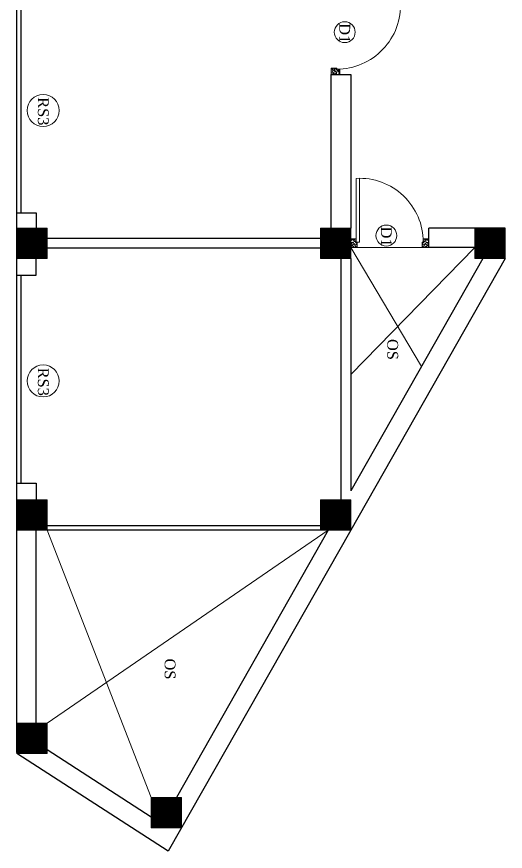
# Model space of a CAD drawing. Header units: inches. Extents: x 4069 to 291496, y -47643 to 12535.
# Drawn here: x 135880.7 to 136106.3, y -19146 to -18760.6 of the extents above; entities that cross this region are included whole.
import ezdxf

# ---------------------------------------------------------------- set-up
doc = ezdxf.new("R2010")
doc.units = ezdxf.units.IN
doc.header["$LTSCALE"] = 5
doc.header["$MEASUREMENT"] = 0
doc.layers.add('A-WALL', color=7, linetype='Continuous', lineweight=9)
doc.layers.add('DOOR', color=62, linetype='Continuous', lineweight=0)
doc.layers.add('TEXT', color=6, linetype='Continuous')
doc.layers.add('WALL', color=7, linetype='Continuous')
doc.styles.add('ordinary', font='times.ttf')

# ---------------------------------------------------------------- blocks, each defined once
blk = doc.blocks.new('A$C27B36B59')
at = {"layer": 'DOOR'}
for p, q in [((0, 4), (0, 0)), ((2.5, 4), (0, 4)), ((2.5, 2.5), (2.5, 4)), ((0, 0), (3, 0)), ((3, 2.5), (2.5, 2.5)), ((3, 0), (3, 2.5))]:
    blk.add_line(p, q, dxfattribs=at)
for centre, radius, start, end in [((-1.4, -0.54), 4.75, 22.1411, 72.838), ((1.34, 2.09), 1.64, 45.138, 144.8948), ((2.21, 0.3), 2.49, 83.3149, 152.658), ((0.13, 0.37), 2.05, 349.4875, 93.6805), ((1.96, -0.47), 2.01, 58.7447, 166.495), ((-0.06, 0.32), 1.13, 343.542, 86.947), ((2.08, -0.4), 1.17, 38.2816, 160.1519)]:
    blk.add_arc(centre, radius, start, end, dxfattribs=at)
blk = doc.blocks.new('D2')
at = {"layer": 'DOOR'}
for p, q in [((74473.95, 24047.59), (74473.95, 24018.09)), ((74473.95, 24047.59), (74475.45, 24047.59)), ((74475.45, 24047.59), (74475.45, 24018.13))]:
    blk.add_line(p, q, dxfattribs=at)
blk.add_arc((74473.95, 24047.59), 29.5, 180, 272.9146, dxfattribs=at)
at = {"layer": 'DOOR', "xscale": -1, "rotation": 180}
blk.add_blockref('A$C27B36B59', (74441.95, 24050.09), dxfattribs=at)
at = {"layer": 'DOOR', "rotation": 180}
blk.add_blockref('A$C27B36B59', (74477.95, 24050.09), dxfattribs=at)

msp = doc.modelspace()

# ---------------------------------------------------------------- hatches: boundary and pattern name
at = {"layer": 'A-WALL', "ltscale": 5}
h = msp.add_hatch(dxfattribs=at)
h.set_pattern_fill('ANSI31', color=256, angle=270)
h.set_pattern_definition([(315, (134390.9387, 5673.46195), (0.08838834765, 0.08838834765), [])])
h.paths.add_polyline_path([(135894.65985, -18858.23718), (135880.65985, -18858.23718), (135880.65985, -18872.23718), (135894.65985, -18872.23718)])
h = msp.add_hatch(dxfattribs=at)
h.set_pattern_fill('ANSI31', color=256, angle=270)
h.set_pattern_definition([(315, (134382.22104, 5563.84084), (0.08838834765, 0.08838834765), [])])
h.paths.add_polyline_path([(136020.94218, -18858.23718), (136020.94218, -18872.23718), (136034.94218, -18872.23718), (136034.94218, -18858.23718)])
h = msp.add_hatch(dxfattribs=at)
h.set_pattern_fill('ANSI31', color=256, angle=270)
h.set_pattern_definition([(315, (134453.60443, 5563.84084), (0.08838834765, 0.08838834765), [])])
h.paths.add_polyline_path([(136092.32557, -18858.23718), (136092.32557, -18872.23718), (136106.32557, -18872.23718), (136106.32557, -18858.23718)])
h = msp.add_hatch(dxfattribs=at)
h.set_pattern_fill('ANSI31', color=256, angle=270)
h.set_pattern_definition([(315, (134390.9387, 5547.89516), (0.08838834765, 0.08838834765), [])])
h.paths.add_polyline_path([(135894.65985, -18983.80397), (135880.65985, -18983.80397), (135880.65985, -18997.80397), (135894.65985, -18997.80397)])
h = msp.add_hatch(dxfattribs=at)
h.set_pattern_fill('ANSI31', color=256, angle=270)
h.set_pattern_definition([(315, (134382.22104, 5547.89516), (0.08838834765, 0.08838834765), [])])
h.paths.add_polyline_path([(136020.94218, -18997.80397), (136034.94218, -18997.80397), (136034.94218, -18983.80397), (136020.94218, -18983.80397)])
h = msp.add_hatch(dxfattribs=at)
h.set_pattern_fill('ANSI31', color=256, angle=270)
h.set_pattern_definition([(315, (134390.9387, 5444.88589), (0.08838834765, 0.08838834765), [])])
h.paths.add_polyline_path([(135894.65985, -19086.81324), (135880.65985, -19086.81324), (135880.65985, -19100.81324), (135894.65985, -19100.81324)])
h = msp.add_hatch(dxfattribs=at)
h.set_pattern_fill('ANSI31', color=256, angle=270)
h.set_pattern_definition([(315, (134453.11818, 5410.50852), (0.08838834765, 0.08838834765), [])])
h.paths.add_polyline_path([(135956.83932, -19121.19062), (135942.83932, -19121.19062), (135942.83932, -19135.19062), (135956.83932, -19135.19062)])

# ---------------------------------------------------------------- linework, layer by layer
at = {"layer": 'A-WALL', "lineweight": 30}
for p, q in [((135880.65985, -19100.49015), (135880.65985, -18733.69453)), ((135882.65985, -18851.13175), (135882.65985, -18755.13175)), ((136025.94218, -18858.23718), (136025.94218, -18787.35092)), ((136025.94218, -18787.35092), (136034.94218, -18787.35092)), ((136034.94218, -18787.35092), (136034.94218, -18858.23718)), ((135880.65985, -18851.13175), (135889.65985, -18851.13175)), ((135889.65985, -18851.13175), (135889.65985, -18858.23718)), ((136106.32557, -18858.23718), (136070.94218, -18858.23718)), ((136070.94218, -18867.23718), (136070.94218, -18858.23718)), ((136106.32557, -18872.23718), (136106.32557, -18858.23718)), ((136020.94218, -18862.98718), (135894.65985, -18862.98718)), ((136020.94218, -18867.48718), (135894.65985, -18867.48718)), ((136092.32557, -18867.23718), (136070.94218, -18867.23718)), ((135889.65985, -18880.02058), (135889.65985, -18872.23718)), ((136030.44218, -18983.80397), (136030.44218, -18872.23718)), ((136106.32557, -18872.23718), (136034.94218, -18997.80397)), ((136095.97291, -18872.23718), (136034.94218, -18979.59315)), ((136034.94218, -18872.23718), (136034.94218, -18979.59315)), ((135880.65985, -18880.02058), (135889.65985, -18880.02058)), ((135882.65985, -18976.02058), (135882.65985, -18880.02058)), ((135880.65985, -18976.02058), (135889.65985, -18976.02058)), ((135889.65985, -18976.02058), (135889.65985, -18983.80397)), ((136020.94218, -18995.80397), (135894.15985, -18995.80397)), ((135889.65985, -19086.81324), (135889.65985, -18997.80397)), ((136020.94218, -18997.80397), (135894.15985, -18997.80397)), ((136034.94218, -18997.80397), (135950.66596, -19146.04986)), ((136024.58952, -18997.80397), (135954.44551, -19121.19062)), ((135950.66596, -19146.04986), (135880.65985, -19100.81324)), ((135942.83932, -19130.27695), (135894.65985, -19099.14429))]:
    msp.add_line(p, q, dxfattribs=at)
at = {"layer": 'A-WALL', "ltscale": 5}
for p, q in [((136070.94218, -18867.23718), (136034.94218, -18867.23718)), ((136034.94218, -18867.23718), (136067.57761, -18922.18588)), ((136092.32557, -18867.23718), (136034.94218, -18925.91517)), ((135882.65985, -18976.02058), (135882.65985, -18880.02058)), ((135894.65985, -19086.81324), (136024.58952, -18997.80397)), ((135894.65985, -18997.80397), (135942.83932, -19121.19062))]:
    msp.add_line(p, q, dxfattribs=at)
for points in [[(135894.65985, -18858.23718), (135894.65985, -18872.23718), (135880.65985, -18872.23718), (135880.65985, -18858.23718)], [(136020.94218, -18858.23718), (136020.94218, -18872.23718), (136034.94218, -18872.23718), (136034.94218, -18858.23718)], [(136092.32557, -18858.23718), (136092.32557, -18872.23718), (136106.32557, -18872.23718), (136106.32557, -18858.23718)], [(135894.65985, -18983.80397), (135894.65985, -18997.80397), (135880.65985, -18997.80397), (135880.65985, -18983.80397)], [(136020.94218, -18983.80397), (136020.94218, -18997.80397), (136034.94218, -18997.80397), (136034.94218, -18983.80397)], [(135894.65985, -19086.81324), (135894.65985, -19100.81324), (135880.65985, -19100.81324), (135880.65985, -19086.81324)], [(135956.83932, -19121.19062), (135956.83932, -19135.19062), (135942.83932, -19135.19062), (135942.83932, -19121.19062)]]:
    msp.add_lwpolyline(points, close=True, dxfattribs=at)
for centre, radius in [((136032.16922, -18767.79852), 4.82435), ((135892.90418, -18803.9511), 7.38406), ((136051.38978, -18861.70361), 4.82435), ((135892.90418, -18928.83992), 7.38406)]:
    msp.add_circle(centre, radius, dxfattribs=at)

# ---------------------------------------------------------------- block references
at = {"layer": 'WALL', "color": 2, "linetype": 'ByBlock'}
for p, rotation in [((160076.03009, -93229.30214), 89.99999999999999), ((210512.8934, 5182.85073), 180)]:
    msp.add_blockref('D2', p, dxfattribs=dict(at, rotation=rotation))

# ---------------------------------------------------------------- texts
at = {"layer": 'TEXT', "style": 'ordinary'}
for s, p in [('D1', (136029.67462, -18763.67452)), ('RS3', (135890.46005, -18797.83358)), ('D1', (136048.89519, -18857.5796)), ('OS', (136051.83091, -18909.47282)), ('RS3', (135890.46005, -18922.7224)), ('OS', (135949.00025, -19057.02551))]:
    msp.add_text(s, height=5, rotation=270, dxfattribs=at).set_placement(p)

doc.saveas('drawing.dxf')
